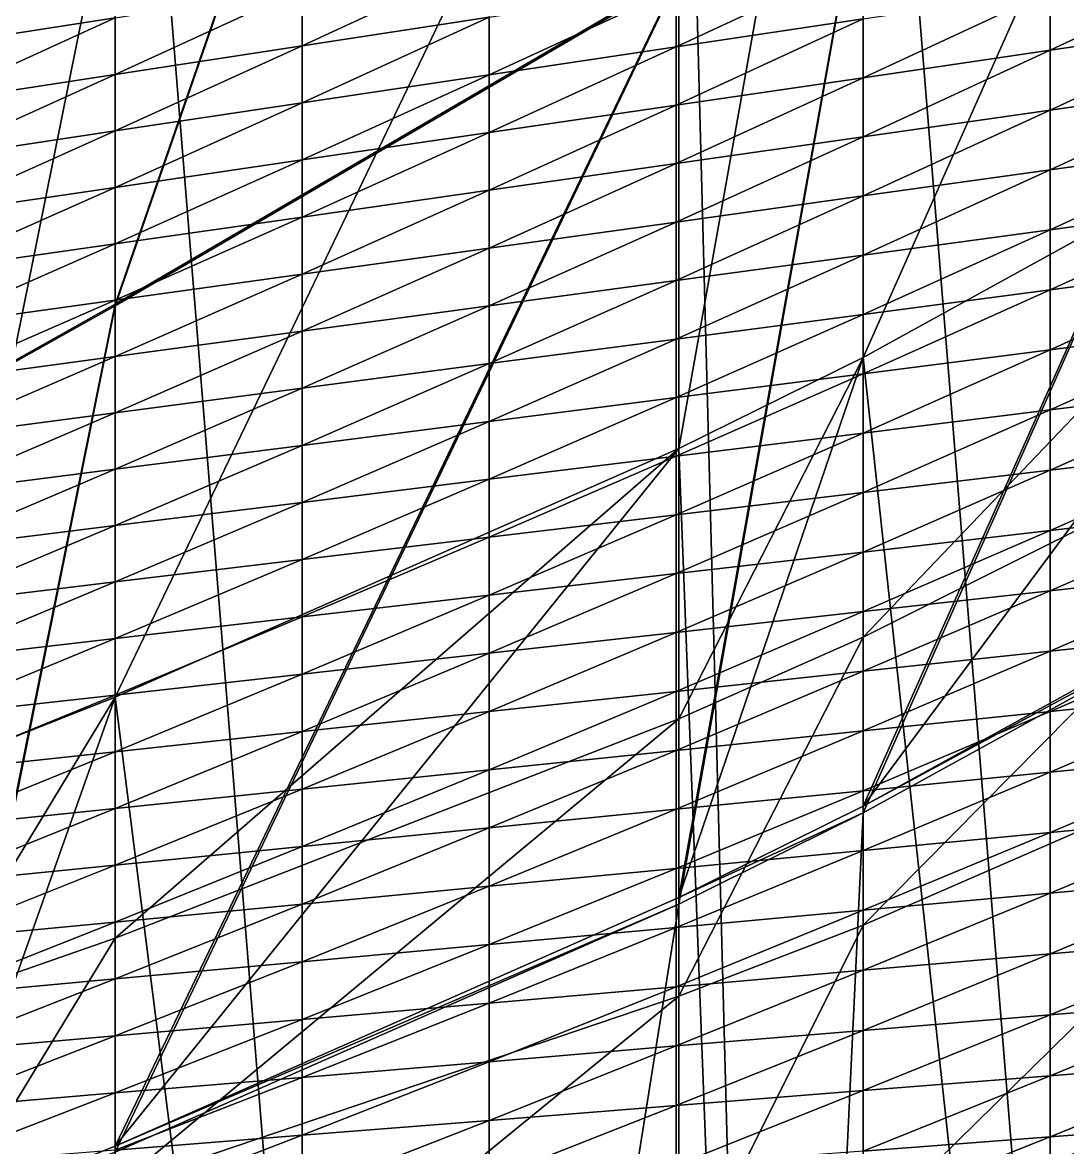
# Model space of a CAD drawing. Header units: metres. Extents: x -3 to 177, y -14 to 14.
# Drawn here: x 26.071 to 29.075, y 4.743 to 7.978 of the extents above; entities that cross this region are included whole.
import ezdxf

# ---------------------------------------------------------------- set-up
doc = ezdxf.new("R2010")
doc.units = ezdxf.units.M
for name, color, linetype, true_color in [('DB_5', 7, 'Continuous', 0x99866a), ('HOLD_5', 7, 'Continuous', 0xdf9582), ('HULL', 7, 'Continuous', 0x528ba5), ('PARTITION_5_P', 7, 'Continuous', 0xc9ac7a), ('WBT_5_P', 7, 'Continuous', 0x5891b3)]:
    doc.layers.add(name, color=color, linetype=linetype, true_color=true_color)

msp = doc.modelspace()

# ---------------------------------------------------------------- linework, layer by layer
at = {"layer": 'DB_5'}
for points in [[(28.4875, 6.2104, 1.4), (28.4875, 7.0151, 1.75), (30.1105, 7.9089, 1.75)], [(28.4875, 6.2104, 1.4), (30.1105, 7.9089, 1.75), (30.1105, 7.0243, 1.4)], [(28.4875, 7.0151, 1.75), (30.1105, -7.9089, 1.75), (30.1105, 7.9089, 1.75)], [(28.4875, 5.3827, 1.05), (28.4875, 6.2104, 1.4), (30.1105, 7.0243, 1.4)], [(28.4875, 5.3827, 1.05), (30.1105, 7.0243, 1.4), (30.1105, 6.09, 1.05)], [(27.9572, 5.9763, 1.4), (27.9572, 6.7528, 1.75), (28.4875, 7.0151, 1.75)], [(27.9572, 5.9763, 1.4), (28.4875, 7.0151, 1.75), (28.4875, 6.2104, 1.4)], [(27.9572, 6.7528, 1.75), (28.4875, -7.0151, 1.75), (28.4875, 7.0151, 1.75)], [(28.4875, 7.0151, 1.75), (28.4875, -7.0151, 1.75), (30.1105, -7.9089, 1.75)], [(26.3375, 5.3452, 1.4), (26.3375, 6.0386, 1.75), (27.9572, 6.7528, 1.75)], [(26.3375, 5.3452, 1.4), (27.9572, 6.7528, 1.75), (27.9572, 5.9763, 1.4)], [(26.3375, 6.0386, 1.75), (27.9572, -6.7528, 1.75), (27.9572, 6.7528, 1.75)], [(27.9572, 6.7528, 1.75), (27.9572, -6.7528, 1.75), (28.4875, -7.0151, 1.75)], [(27.9572, 5.1788, 1.05), (27.9572, 5.9763, 1.4), (28.4875, 6.2104, 1.4)], [(27.9572, 5.1788, 1.05), (28.4875, 6.2104, 1.4), (28.4875, 5.3827, 1.05)], [(28.4875, 4.4955, 0.7), (28.4875, 5.3827, 1.05), (30.1105, 6.09, 1.05)], [(28.4875, 4.4955, 0.7), (30.1105, 6.09, 1.05), (30.1105, 5.1135, 0.7)], [(25.804, 5.1598, 1.4), (25.804, 5.828, 1.75), (26.3375, 6.0386, 1.75)], [(25.804, 5.1598, 1.4), (26.3375, 6.0386, 1.75), (26.3375, 5.3452, 1.4)], [(25.804, 5.828, 1.75), (26.3375, -6.0386, 1.75), (26.3375, 6.0386, 1.75)], [(26.3375, 6.0386, 1.75), (26.3375, -6.0386, 1.75), (27.9572, -6.7528, 1.75)], [(26.3375, 4.6292, 1.05), (26.3375, 5.3452, 1.4), (27.9572, 5.9763, 1.4)], [(26.3375, 4.6292, 1.05), (27.9572, 5.9763, 1.4), (27.9572, 5.1788, 1.05)], [(25.804, 5.828, 1.75), (25.804, -5.828, 1.75), (26.3375, -6.0386, 1.75)], [(27.9572, 4.322, 0.7), (27.9572, 5.1788, 1.05), (28.4875, 5.3827, 1.05)], [(27.9572, 4.322, 0.7), (28.4875, 5.3827, 1.05), (28.4875, 4.4955, 0.7)], [(25.804, 4.4706, 1.05), (25.804, 5.1598, 1.4), (26.3375, 5.3452, 1.4)], [(25.804, 4.4706, 1.05), (26.3375, 5.3452, 1.4), (26.3375, 4.6292, 1.05)], [(26.3375, 3.8572, 0.7), (26.3375, 4.6292, 1.05), (27.9572, 5.1788, 1.05)], [(26.3375, 3.8572, 0.7), (27.9572, 5.1788, 1.05), (27.9572, 4.322, 0.7)], [(28.4875, 3.4976, 0.35), (28.4875, 4.4955, 0.7), (30.1105, 5.1135, 0.7)], [(28.4875, 3.4976, 0.35), (30.1105, 5.1135, 0.7), (30.1105, 3.9919, 0.35)]]:
    msp.add_3dface(points, dxfattribs=at)
at = {"layer": 'HOLD_5'}
for points in [[(26.3375, 7.1637, 3.0035), (26.3375, 11.4062, 5.7529), (27.9572, 11.8461, 5.7527)], [(26.3375, 7.1637, 3.0035), (27.9572, 11.8461, 5.7527), (27.9572, 8.1114, 3.0035)], [(25.804, 6.8651, 3.0035), (25.804, 11.2509, 5.753), (26.3375, 11.4062, 5.7529)], [(25.804, 6.8651, 3.0035), (26.3375, 11.4062, 5.7529), (26.3375, 7.1637, 3.0035)], [(25.804, 9.996, 14.6), (25.804, -9.996, 14.6), (26.3375, -9.996, 14.6)], [(25.804, 9.996, 14.6), (26.3375, -9.996, 14.6), (26.3375, 9.996, 14.6)], [(26.3375, 9.996, 14.6), (26.3375, -9.996, 14.6), (27.9572, -9.996, 14.6)], [(26.3375, 9.996, 14.6), (27.9572, -9.996, 14.6), (27.9572, 9.996, 14.6)], [(27.9572, 9.996, 14.6), (27.9572, -9.996, 14.6), (28.4875, -9.996, 14.6)], [(27.9572, 9.996, 14.6), (28.4875, -9.996, 14.6), (28.4875, 9.996, 14.6)], [(28.4875, 9.996, 14.6), (28.4875, -9.996, 14.6), (30.1105, -9.996, 14.6)], [(28.4875, 9.996, 14.6), (30.1105, -9.996, 14.6), (30.1105, 9.996, 14.6)], [(28.4875, 5.7053, 1.75), (28.4875, 8.4243, 3.0035), (30.1105, 9.3652, 3.0034)], [(28.4875, 5.7053, 1.75), (30.1105, 9.3652, 3.0034), (30.1105, 6.599, 1.75)], [(27.9572, 5.4432, 1.75), (27.9572, 8.1114, 3.0035), (28.4875, 8.4243, 3.0035)], [(27.9572, 5.4432, 1.75), (28.4875, 8.4243, 3.0035), (28.4875, 5.7053, 1.75)], [(26.3375, 4.7297, 1.75), (26.3375, 7.1637, 3.0035), (27.9572, 8.1114, 3.0035)], [(26.3375, 4.7297, 1.75), (27.9572, 8.1114, 3.0035), (27.9572, 5.4432, 1.75)], [(25.804, 4.5193, 1.75), (25.804, 6.8651, 3.0035), (26.3375, 7.1637, 3.0035)], [(25.804, 4.5193, 1.75), (26.3375, 7.1637, 3.0035), (26.3375, 4.7297, 1.75)], [(28.4875, -5.7053, 1.75), (28.4875, 5.7053, 1.75), (30.1105, 6.599, 1.75)], [(28.4875, -5.7053, 1.75), (30.1105, 6.599, 1.75), (30.1105, -6.599, 1.75)], [(27.9572, -5.4432, 1.75), (27.9572, 5.4432, 1.75), (28.4875, 5.7053, 1.75)], [(27.9572, -5.4432, 1.75), (28.4875, 5.7053, 1.75), (28.4875, -5.7053, 1.75)], [(26.3375, -4.7297, 1.75), (26.3375, 4.7297, 1.75), (27.9572, 5.4432, 1.75)], [(26.3375, -4.7297, 1.75), (27.9572, 5.4432, 1.75), (27.9572, -5.4432, 1.75)]]:
    msp.add_3dface(points, dxfattribs=at)
at = {"layer": 'HULL'}
for points in [[(25.8, 7.9076, 2.8674), (25.8, 8.0691, 2.9513), (26.3375, 8.1549, 2.8458)], [(25.8, 7.9076, 2.8674), (26.3375, 8.1549, 2.8458), (26.3375, 7.9917, 2.7631)], [(26.875, 7.9113, 2.5768), (26.875, 8.0759, 2.6587), (27.4125, 8.16, 2.5544)], [(26.875, 7.9113, 2.5768), (27.4125, 8.16, 2.5544), (27.4125, 7.9938, 2.4738)], [(27.95, 7.9081, 2.2918), (27.95, 8.0762, 2.3708), (28.4875, 8.1586, 2.2678)], [(27.95, 7.9081, 2.2918), (28.4875, 8.1586, 2.2678), (28.4875, 7.9888, 2.1902)], [(29.025, 7.898, 2.0121), (29.025, 8.0694, 2.0886), (29.5625, 8.1501, 1.987)], [(29.025, 7.898, 2.0121), (29.5625, 8.1501, 1.987), (29.5625, 7.9768, 1.9121)], [(26.3375, 7.8289, 2.6799), (26.3375, 7.9917, 2.7631), (26.875, 8.0759, 2.6587)], [(26.3375, 7.8289, 2.6799), (26.875, 8.0759, 2.6587), (26.875, 7.9113, 2.5768)], [(27.4125, 7.8274, 2.3934), (27.4125, 7.9938, 2.4738), (27.95, 8.0762, 2.3708)], [(27.4125, 7.8274, 2.3934), (27.95, 8.0762, 2.3708), (27.95, 7.9081, 2.2918)], [(28.4875, 7.8192, 2.1121), (28.4875, 7.9888, 2.1902), (29.025, 8.0694, 2.0886)], [(28.4875, 7.8192, 2.1121), (29.025, 8.0694, 2.0886), (29.025, 7.898, 2.0121)], [(25.8, 7.7465, 2.7829), (25.8, 7.9076, 2.8674), (26.3375, 7.9917, 2.7631)], [(25.8, 7.7465, 2.7829), (26.3375, 7.9917, 2.7631), (26.3375, 7.8289, 2.6799)], [(26.875, 7.7468, 2.4949), (26.875, 7.9113, 2.5768), (27.4125, 7.9938, 2.4738)], [(26.875, 7.7468, 2.4949), (27.4125, 7.9938, 2.4738), (27.4125, 7.8274, 2.3934)], [(27.95, 7.7404, 2.2121), (27.95, 7.9081, 2.2918), (28.4875, 7.9888, 2.1902)], [(27.95, 7.7404, 2.2121), (28.4875, 7.9888, 2.1902), (28.4875, 7.8192, 2.1121)], [(29.025, 7.7262, 1.9366), (29.025, 7.898, 2.0121), (29.5625, 7.9768, 1.9121)], [(29.025, 7.7262, 1.9366), (29.5625, 7.9768, 1.9121), (29.5625, 7.8031, 1.8384)], [(26.3375, 7.6661, 2.5965), (26.3375, 7.8289, 2.6799), (26.875, 7.9113, 2.5768)], [(26.3375, 7.6661, 2.5965), (26.875, 7.9113, 2.5768), (26.875, 7.7468, 2.4949)], [(27.4125, 7.6615, 2.3121), (27.4125, 7.8274, 2.3934), (27.95, 7.9081, 2.2918)], [(27.4125, 7.6615, 2.3121), (27.95, 7.9081, 2.2918), (27.95, 7.7404, 2.2121)], [(28.4875, 7.6493, 2.0348), (28.4875, 7.8192, 2.1121), (29.025, 7.898, 2.0121)], [(28.4875, 7.6493, 2.0348), (29.025, 7.898, 2.0121), (29.025, 7.7262, 1.9366)], [(25.8, 7.5854, 2.6981), (25.8, 7.7465, 2.7829), (26.3375, 7.8289, 2.6799)], [(25.8, 7.5854, 2.6981), (26.3375, 7.8289, 2.6799), (26.3375, 7.6661, 2.5965)], [(26.875, 7.5827, 2.4121), (26.875, 7.7468, 2.4949), (27.4125, 7.8274, 2.3934)], [(26.875, 7.5827, 2.4121), (27.4125, 7.8274, 2.3934), (27.4125, 7.6615, 2.3121)], [(27.95, 7.5724, 2.1331), (27.95, 7.7404, 2.2121), (28.4875, 7.8192, 2.1121)], [(27.95, 7.5724, 2.1331), (28.4875, 7.8192, 2.1121), (28.4875, 7.6493, 2.0348)], [(29.025, 7.5542, 1.8614), (29.025, 7.7262, 1.9366), (29.5625, 7.8031, 1.8384)], [(29.025, 7.5542, 1.8614), (29.5625, 7.8031, 1.8384), (29.5625, 7.6291, 1.765)], [(26.3375, 7.5039, 2.5121), (26.3375, 7.6661, 2.5965), (26.875, 7.7468, 2.4949)], [(26.3375, 7.5039, 2.5121), (26.875, 7.7468, 2.4949), (26.875, 7.5827, 2.4121)], [(27.4125, 7.4955, 2.2313), (27.4125, 7.6615, 2.3121), (27.95, 7.7404, 2.2121)], [(27.4125, 7.4955, 2.2313), (27.95, 7.7404, 2.2121), (27.95, 7.5724, 2.1331)], [(28.4875, 7.4793, 1.9578), (28.4875, 7.6493, 2.0348), (29.025, 7.7262, 1.9366)], [(28.4875, 7.4793, 1.9578), (29.025, 7.7262, 1.9366), (29.025, 7.5542, 1.8614)], [(25.8, 7.4251, 2.6121), (25.8, 7.5854, 2.6981), (26.3375, 7.6661, 2.5965)], [(25.8, 7.4251, 2.6121), (26.3375, 7.6661, 2.5965), (26.3375, 7.5039, 2.5121)], [(26.875, 7.4186, 2.3295), (26.875, 7.5827, 2.4121), (27.4125, 7.6615, 2.3121)], [(26.875, 7.4186, 2.3295), (27.4125, 7.6615, 2.3121), (27.4125, 7.4955, 2.2313)], [(27.95, 7.4043, 2.0541), (27.95, 7.5724, 2.1331), (28.4875, 7.6493, 2.0348)], [(27.95, 7.4043, 2.0541), (28.4875, 7.6493, 2.0348), (28.4875, 7.4793, 1.9578)], [(29.025, 7.382, 1.7869), (29.025, 7.5542, 1.8614), (29.5625, 7.6291, 1.765)], [(29.025, 7.382, 1.7869), (29.5625, 7.6291, 1.765), (29.5625, 7.4548, 1.6926)], [(26.3375, 7.3417, 2.4278), (26.3375, 7.5039, 2.5121), (26.875, 7.5827, 2.4121)], [(26.3375, 7.3417, 2.4278), (26.875, 7.5827, 2.4121), (26.875, 7.4186, 2.3295)], [(27.4125, 7.3294, 2.1505), (27.4125, 7.4955, 2.2313), (27.95, 7.5724, 2.1331)], [(27.4125, 7.3294, 2.1505), (27.95, 7.5724, 2.1331), (27.95, 7.4043, 2.0541)], [(28.4875, 7.3091, 1.8813), (28.4875, 7.4793, 1.9578), (29.025, 7.5542, 1.8614)], [(28.4875, 7.3091, 1.8813), (29.025, 7.5542, 1.8614), (29.025, 7.382, 1.7869)], [(25.8, 7.2648, 2.526), (25.8, 7.4251, 2.6121), (26.3375, 7.5039, 2.5121)], [(25.8, 7.2648, 2.526), (26.3375, 7.5039, 2.5121), (26.3375, 7.3417, 2.4278)], [(26.875, 7.2545, 2.2468), (26.875, 7.4186, 2.3295), (27.4125, 7.4955, 2.2313)], [(26.875, 7.2545, 2.2468), (27.4125, 7.4955, 2.2313), (27.4125, 7.3294, 2.1505)], [(27.95, 7.2362, 1.9756), (27.95, 7.4043, 2.0541), (28.4875, 7.4793, 1.9578)], [(27.95, 7.2362, 1.9756), (28.4875, 7.4793, 1.9578), (28.4875, 7.3091, 1.8813)], [(29.025, 7.2096, 1.7128), (29.025, 7.382, 1.7869), (29.5625, 7.4548, 1.6926)], [(29.025, 7.2096, 1.7128), (29.5625, 7.4548, 1.6926), (29.5625, 7.2804, 1.6207)], [(26.3375, 7.1796, 2.3432), (26.3375, 7.3417, 2.4278), (26.875, 7.4186, 2.3295)], [(26.3375, 7.1796, 2.3432), (26.875, 7.4186, 2.3295), (26.875, 7.2545, 2.2468)], [(27.4125, 7.1633, 2.0699), (27.4125, 7.3294, 2.1505), (27.95, 7.4043, 2.0541)], [(27.4125, 7.1633, 2.0699), (27.95, 7.4043, 2.0541), (27.95, 7.2362, 1.9756)], [(28.4875, 7.1388, 1.805), (28.4875, 7.3091, 1.8813), (29.025, 7.382, 1.7869)], [(28.4875, 7.1388, 1.805), (29.025, 7.382, 1.7869), (29.025, 7.2096, 1.7128)], [(25.8, 7.1046, 2.4396), (25.8, 7.2648, 2.526), (26.3375, 7.3417, 2.4278)], [(25.8, 7.1046, 2.4396), (26.3375, 7.3417, 2.4278), (26.3375, 7.1796, 2.3432)], [(26.875, 7.0904, 2.1642), (26.875, 7.2545, 2.2468), (27.4125, 7.3294, 2.1505)], [(26.875, 7.0904, 2.1642), (27.4125, 7.3294, 2.1505), (27.4125, 7.1633, 2.0699)], [(27.95, 7.068, 1.8972), (27.95, 7.2362, 1.9756), (28.4875, 7.3091, 1.8813)], [(27.95, 7.068, 1.8972), (28.4875, 7.3091, 1.8813), (28.4875, 7.1388, 1.805)], [(29.025, 7.037, 1.6393), (29.025, 7.2096, 1.7128), (29.5625, 7.2804, 1.6207)], [(29.025, 7.037, 1.6393), (29.5625, 7.2804, 1.6207), (29.5625, 7.1057, 1.5493)], [(26.3375, 7.0175, 2.2585), (26.3375, 7.1796, 2.3432), (26.875, 7.2545, 2.2468)], [(26.3375, 7.0175, 2.2585), (26.875, 7.2545, 2.2468), (26.875, 7.0904, 2.1642)], [(27.4125, 6.9972, 1.9894), (27.4125, 7.1633, 2.0699), (27.95, 7.2362, 1.9756)], [(27.4125, 6.9972, 1.9894), (27.95, 7.2362, 1.9756), (27.95, 7.068, 1.8972)], [(28.4875, 6.9683, 1.7292), (28.4875, 7.1388, 1.805), (29.025, 7.2096, 1.7128)], [(28.4875, 6.9683, 1.7292), (29.025, 7.2096, 1.7128), (29.025, 7.037, 1.6393)], [(25.8, 6.9446, 2.3529), (25.8, 7.1046, 2.4396), (26.3375, 7.1796, 2.3432)], [(25.8, 6.9446, 2.3529), (26.3375, 7.1796, 2.3432), (26.3375, 7.0175, 2.2585)], [(26.875, 6.9264, 2.0816), (26.875, 7.0904, 2.1642), (27.4125, 7.1633, 2.0699)], [(26.875, 6.9264, 2.0816), (27.4125, 7.1633, 2.0699), (27.4125, 6.9972, 1.9894)], [(27.95, 6.8997, 1.8191), (27.95, 7.068, 1.8972), (28.4875, 7.1388, 1.805)], [(27.95, 6.8997, 1.8191), (28.4875, 7.1388, 1.805), (28.4875, 6.9683, 1.7292)], [(26.3375, 6.8556, 2.1737), (26.3375, 7.0175, 2.2585), (26.875, 7.0904, 2.1642)], [(26.3375, 6.8556, 2.1737), (26.875, 7.0904, 2.1642), (26.875, 6.9264, 2.0816)], [(29.025, 6.8641, 1.5664), (29.025, 7.037, 1.6393), (29.5625, 7.1057, 1.5493)], [(29.025, 6.8641, 1.5664), (29.5625, 7.1057, 1.5493), (29.5625, 6.9306, 1.4789)], [(27.4125, 6.831, 1.9091), (27.4125, 6.9972, 1.9894), (27.95, 7.068, 1.8972)], [(27.4125, 6.831, 1.9091), (27.95, 7.068, 1.8972), (27.95, 6.8997, 1.8191)], [(28.4875, 6.7976, 1.654), (28.4875, 6.9683, 1.7292), (29.025, 7.037, 1.6393)], [(28.4875, 6.7976, 1.654), (29.025, 7.037, 1.6393), (29.025, 6.8641, 1.5664)], [(25.8, 6.7848, 2.2659), (25.8, 6.9446, 2.3529), (26.3375, 7.0175, 2.2585)], [(25.8, 6.7848, 2.2659), (26.3375, 7.0175, 2.2585), (26.3375, 6.8556, 2.1737)], [(26.875, 6.7623, 1.999), (26.875, 6.9264, 2.0816), (27.4125, 6.9972, 1.9894)], [(26.875, 6.7623, 1.999), (27.4125, 6.9972, 1.9894), (27.4125, 6.831, 1.9091)], [(27.95, 6.7311, 1.7416), (27.95, 6.8997, 1.8191), (28.4875, 6.9683, 1.7292)], [(27.95, 6.7311, 1.7416), (28.4875, 6.9683, 1.7292), (28.4875, 6.7976, 1.654)], [(26.3375, 6.6937, 2.089), (26.3375, 6.8556, 2.1737), (26.875, 6.9264, 2.0816)], [(26.3375, 6.6937, 2.089), (26.875, 6.9264, 2.0816), (26.875, 6.7623, 1.999)], [(29.025, 6.691, 1.4942), (29.025, 6.8641, 1.5664), (29.5625, 6.9306, 1.4789)], [(29.025, 6.691, 1.4942), (29.5625, 6.9306, 1.4789), (29.5625, 6.7553, 1.409)], [(27.4125, 6.6646, 1.8292), (27.4125, 6.831, 1.9091), (27.95, 6.8997, 1.8191)], [(27.4125, 6.6646, 1.8292), (27.95, 6.8997, 1.8191), (27.95, 6.7311, 1.7416)], [(28.4875, 6.6267, 1.5794), (28.4875, 6.7976, 1.654), (29.025, 6.8641, 1.5664)], [(28.4875, 6.6267, 1.5794), (29.025, 6.8641, 1.5664), (29.025, 6.691, 1.4942)], [(25.8, 6.625, 2.1789), (25.8, 6.7848, 2.2659), (26.3375, 6.8556, 2.1737)], [(25.8, 6.625, 2.1789), (26.3375, 6.8556, 2.1737), (26.3375, 6.6937, 2.089)], [(26.875, 6.5981, 1.9168), (26.875, 6.7623, 1.999), (27.4125, 6.831, 1.9091)], [(26.875, 6.5981, 1.9168), (27.4125, 6.831, 1.9091), (27.4125, 6.6646, 1.8292)], [(27.95, 6.5624, 1.6646), (27.95, 6.7311, 1.7416), (28.4875, 6.7976, 1.654)], [(27.95, 6.5624, 1.6646), (28.4875, 6.7976, 1.654), (28.4875, 6.6267, 1.5794)], [(26.3375, 6.5316, 2.0044), (26.3375, 6.6937, 2.089), (26.875, 6.7623, 1.999)], [(26.3375, 6.5316, 2.0044), (26.875, 6.7623, 1.999), (26.875, 6.5981, 1.9168)], [(27.4125, 6.4981, 1.7497), (27.4125, 6.6646, 1.8292), (27.95, 6.7311, 1.7416)], [(27.4125, 6.4981, 1.7497), (27.95, 6.7311, 1.7416), (27.95, 6.5624, 1.6646)], [(29.025, 6.5177, 1.4225), (29.025, 6.691, 1.4942), (29.5625, 6.7553, 1.409)], [(29.025, 6.5177, 1.4225), (29.5625, 6.7553, 1.409), (29.5625, 6.5798, 1.3397)], [(25.8, 6.4651, 2.092), (25.8, 6.625, 2.1789), (26.3375, 6.6937, 2.089)], [(25.8, 6.4651, 2.092), (26.3375, 6.6937, 2.089), (26.3375, 6.5316, 2.0044)], [(26.875, 6.4338, 1.8349), (26.875, 6.5981, 1.9168), (27.4125, 6.6646, 1.8292)], [(26.875, 6.4338, 1.8349), (27.4125, 6.6646, 1.8292), (27.4125, 6.4981, 1.7497)], [(28.4875, 6.4555, 1.5053), (28.4875, 6.6267, 1.5794), (29.025, 6.691, 1.4942)], [(28.4875, 6.4555, 1.5053), (29.025, 6.691, 1.4942), (29.025, 6.5177, 1.4225)], [(27.95, 6.3934, 1.5881), (27.95, 6.5624, 1.6646), (28.4875, 6.6267, 1.5794)], [(27.95, 6.3934, 1.5881), (28.4875, 6.6267, 1.5794), (28.4875, 6.4555, 1.5053)], [(26.3375, 6.3694, 1.9201), (26.3375, 6.5316, 2.0044), (26.875, 6.5981, 1.9168)], [(26.3375, 6.3694, 1.9201), (26.875, 6.5981, 1.9168), (26.875, 6.4338, 1.8349)], [(29.025, 6.3442, 1.3512), (29.025, 6.5177, 1.4225), (29.5625, 6.5798, 1.3397)], [(29.025, 6.3442, 1.3512), (29.5625, 6.5798, 1.3397), (29.5625, 6.4041, 1.2709)], [(27.4125, 6.3312, 1.6708), (27.4125, 6.4981, 1.7497), (27.95, 6.5624, 1.6646)], [(27.4125, 6.3312, 1.6708), (27.95, 6.5624, 1.6646), (27.95, 6.3934, 1.5881)], [(25.8, 6.3051, 2.0053), (25.8, 6.4651, 2.092), (26.3375, 6.5316, 2.0044)], [(25.8, 6.3051, 2.0053), (26.3375, 6.5316, 2.0044), (26.3375, 6.3694, 1.9201)], [(28.4875, 6.2842, 1.4315), (28.4875, 6.4555, 1.5053), (29.025, 6.5177, 1.4225)], [(28.4875, 6.2842, 1.4315), (29.025, 6.5177, 1.4225), (29.025, 6.3442, 1.3512)], [(26.875, 6.2691, 1.7536), (26.875, 6.4338, 1.8349), (27.4125, 6.4981, 1.7497)], [(26.875, 6.2691, 1.7536), (27.4125, 6.4981, 1.7497), (27.4125, 6.3312, 1.6708)], [(27.95, 6.2242, 1.5119), (27.95, 6.3934, 1.5881), (28.4875, 6.4555, 1.5053)], [(27.95, 6.2242, 1.5119), (28.4875, 6.4555, 1.5053), (28.4875, 6.2842, 1.4315)], [(26.3375, 6.207, 1.8364), (26.3375, 6.3694, 1.9201), (26.875, 6.4338, 1.8349)], [(26.3375, 6.207, 1.8364), (26.875, 6.4338, 1.8349), (26.875, 6.2691, 1.7536)], [(27.4125, 6.1643, 1.5922), (27.4125, 6.3312, 1.6708), (27.95, 6.3934, 1.5881)], [(27.4125, 6.1643, 1.5922), (27.95, 6.3934, 1.5881), (27.95, 6.2242, 1.5119)], [(29.025, 6.1705, 1.2802), (29.025, 6.3442, 1.3512), (29.5625, 6.4041, 1.2709)], [(29.025, 6.1705, 1.2802), (29.5625, 6.4041, 1.2709), (29.5625, 6.2283, 1.2022)], [(25.8, 6.1448, 1.9192), (25.8, 6.3051, 2.0053), (26.3375, 6.3694, 1.9201)], [(25.8, 6.1448, 1.9192), (26.3375, 6.3694, 1.9201), (26.3375, 6.207, 1.8364)], [(28.4875, 6.1126, 1.3583), (28.4875, 6.2842, 1.4315), (29.025, 6.3442, 1.3512)], [(28.4875, 6.1126, 1.3583), (29.025, 6.3442, 1.3512), (29.025, 6.1705, 1.2802)], [(26.875, 6.1043, 1.6726), (26.875, 6.2691, 1.7536), (27.4125, 6.3312, 1.6708)], [(26.875, 6.1043, 1.6726), (27.4125, 6.3312, 1.6708), (27.4125, 6.1643, 1.5922)], [(27.95, 6.0548, 1.4363), (27.95, 6.2242, 1.5119), (28.4875, 6.2842, 1.4315)], [(27.95, 6.0548, 1.4363), (28.4875, 6.2842, 1.4315), (28.4875, 6.1126, 1.3583)], [(26.3375, 6.0444, 1.7529), (26.3375, 6.207, 1.8364), (26.875, 6.2691, 1.7536)], [(26.3375, 6.0444, 1.7529), (26.875, 6.2691, 1.7536), (26.875, 6.1043, 1.6726)], [(27.4125, 5.997, 1.5143), (27.4125, 6.1643, 1.5922), (27.95, 6.2242, 1.5119)], [(27.4125, 5.997, 1.5143), (27.95, 6.2242, 1.5119), (27.95, 6.0548, 1.4363)], [(29.025, 5.9967, 1.2095), (29.025, 6.1705, 1.2802), (29.5625, 6.2283, 1.2022)], [(29.025, 5.9967, 1.2095), (29.5625, 6.2283, 1.2022), (29.5625, 6.0524, 1.1339)], [(25.8, 5.9844, 1.8332), (25.8, 6.1448, 1.9192), (26.3375, 6.207, 1.8364)], [(25.8, 5.9844, 1.8332), (26.3375, 6.207, 1.8364), (26.3375, 6.0444, 1.7529)], [(26.875, 5.9391, 1.5924), (26.875, 6.1043, 1.6726), (27.4125, 6.1643, 1.5922)], [(26.875, 5.9391, 1.5924), (27.4125, 6.1643, 1.5922), (27.4125, 5.997, 1.5143)], [(28.4875, 5.941, 1.2852), (28.4875, 6.1126, 1.3583), (29.025, 6.1705, 1.2802)], [(28.4875, 5.941, 1.2852), (29.025, 6.1705, 1.2802), (29.025, 5.9967, 1.2095)], [(26.3375, 5.8813, 1.6704), (26.3375, 6.0444, 1.7529), (26.875, 6.1043, 1.6726)], [(26.3375, 5.8813, 1.6704), (26.875, 6.1043, 1.6726), (26.875, 5.9391, 1.5924)], [(27.95, 5.8853, 1.3609), (27.95, 6.0548, 1.4363), (28.4875, 6.1126, 1.3583)], [(27.95, 5.8853, 1.3609), (28.4875, 6.1126, 1.3583), (28.4875, 5.941, 1.2852)], [(27.4125, 5.8296, 1.4366), (27.4125, 5.997, 1.5143), (27.95, 6.0548, 1.4363)], [(27.4125, 5.8296, 1.4366), (27.95, 6.0548, 1.4363), (27.95, 5.8853, 1.3609)], [(29.025, 5.8229, 1.1389), (29.025, 5.9967, 1.2095), (29.5625, 6.0524, 1.1339)], [(29.025, 5.8229, 1.1389), (29.5625, 6.0524, 1.1339), (29.5625, 5.8765, 1.0656)], [(25.8, 5.8234, 1.7484), (25.8, 5.9844, 1.8332), (26.3375, 6.0444, 1.7529)], [(25.8, 5.8234, 1.7484), (26.3375, 6.0444, 1.7529), (26.3375, 5.8813, 1.6704)], [(26.875, 5.7739, 1.5122), (26.875, 5.9391, 1.5924), (27.4125, 5.997, 1.5143)], [(26.875, 5.7739, 1.5122), (27.4125, 5.997, 1.5143), (27.4125, 5.8296, 1.4366)], [(28.4875, 5.7694, 1.2122), (28.4875, 5.941, 1.2852), (29.025, 5.9967, 1.2095)], [(28.4875, 5.7694, 1.2122), (29.025, 5.9967, 1.2095), (29.025, 5.8229, 1.1389)], [(26.3375, 5.7181, 1.5879), (26.3375, 5.8813, 1.6704), (26.875, 5.9391, 1.5924)], [(26.3375, 5.7181, 1.5879), (26.875, 5.9391, 1.5924), (26.875, 5.7739, 1.5122)], [(27.95, 5.7158, 1.2855), (27.95, 5.8853, 1.3609), (28.4875, 5.941, 1.2852)], [(27.95, 5.7158, 1.2855), (28.4875, 5.941, 1.2852), (28.4875, 5.7694, 1.2122)], [(25.8, 5.6624, 1.6636), (25.8, 5.8234, 1.7484), (26.3375, 5.8813, 1.6704)], [(25.8, 5.6624, 1.6636), (26.3375, 5.8813, 1.6704), (26.3375, 5.7181, 1.5879)], [(27.4125, 5.6622, 1.3588), (27.4125, 5.8296, 1.4366), (27.95, 5.8853, 1.3609)], [(27.4125, 5.6622, 1.3588), (27.95, 5.8853, 1.3609), (27.95, 5.7158, 1.2855)], [(29.025, 5.649, 1.0687), (29.025, 5.8229, 1.1389), (29.5625, 5.8765, 1.0656)], [(29.025, 5.649, 1.0687), (29.5625, 5.8765, 1.0656), (29.5625, 5.7004, 0.9978)], [(26.875, 5.6086, 1.4322), (26.875, 5.7739, 1.5122), (27.4125, 5.8296, 1.4366)], [(26.875, 5.6086, 1.4322), (27.4125, 5.8296, 1.4366), (27.4125, 5.6622, 1.3588)], [(28.4875, 5.5976, 1.1396), (28.4875, 5.7694, 1.2122), (29.025, 5.8229, 1.1389)], [(28.4875, 5.5976, 1.1396), (29.025, 5.8229, 1.1389), (29.025, 5.649, 1.0687)], [(26.3375, 5.555, 1.5055), (26.3375, 5.7181, 1.5879), (26.875, 5.7739, 1.5122)], [(26.3375, 5.555, 1.5055), (26.875, 5.7739, 1.5122), (26.875, 5.6086, 1.4322)], [(27.95, 5.5461, 1.2105), (27.95, 5.7158, 1.2855), (28.4875, 5.7694, 1.2122)], [(27.95, 5.5461, 1.2105), (28.4875, 5.7694, 1.2122), (28.4875, 5.5976, 1.1396)], [(25.8, 5.5014, 1.5788), (25.8, 5.6624, 1.6636), (26.3375, 5.7181, 1.5879)], [(25.8, 5.5014, 1.5788), (26.3375, 5.7181, 1.5879), (26.3375, 5.555, 1.5055)], [(27.4125, 5.4947, 1.2814), (27.4125, 5.6622, 1.3588), (27.95, 5.7158, 1.2855)], [(27.4125, 5.4947, 1.2814), (27.95, 5.7158, 1.2855), (27.95, 5.5461, 1.2105)], [(29.025, 5.4748, 0.999), (29.025, 5.649, 1.0687), (29.5625, 5.7004, 0.9978)], [(29.025, 5.4748, 0.999), (29.5625, 5.7004, 0.9978), (29.5625, 5.5241, 0.9304)], [(26.875, 5.4433, 1.3523), (26.875, 5.6086, 1.4322), (27.4125, 5.6622, 1.3588)], [(26.875, 5.4433, 1.3523), (27.4125, 5.6622, 1.3588), (27.4125, 5.4947, 1.2814)], [(28.4875, 5.4255, 1.0676), (28.4875, 5.5976, 1.1396), (29.025, 5.649, 1.0687)], [(28.4875, 5.4255, 1.0676), (29.025, 5.649, 1.0687), (29.025, 5.4748, 0.999)], [(26.3375, 5.3918, 1.4231), (26.3375, 5.555, 1.5055), (26.875, 5.6086, 1.4322)], [(26.3375, 5.3918, 1.4231), (26.875, 5.6086, 1.4322), (26.875, 5.4433, 1.3523)], [(27.95, 5.3761, 1.1362), (27.95, 5.5461, 1.2105), (28.4875, 5.5976, 1.1396)], [(27.95, 5.3761, 1.1362), (28.4875, 5.5976, 1.1396), (28.4875, 5.4255, 1.0676)], [(25.8, 5.3404, 1.494), (25.8, 5.5014, 1.5788), (26.3375, 5.555, 1.5055)], [(25.8, 5.3404, 1.494), (26.3375, 5.555, 1.5055), (26.3375, 5.3918, 1.4231)], [(27.4125, 5.3268, 1.2048), (27.4125, 5.4947, 1.2814), (27.95, 5.5461, 1.2105)], [(27.4125, 5.3268, 1.2048), (27.95, 5.5461, 1.2105), (27.95, 5.3761, 1.1362)], [(29.025, 5.3002, 0.9306), (29.025, 5.4748, 0.999), (29.5625, 5.5241, 0.9304)], [(29.025, 5.3002, 0.9306), (29.5625, 5.5241, 0.9304), (29.5625, 5.3473, 0.8645)], [(26.875, 5.2774, 1.2733), (26.875, 5.4433, 1.3523), (27.4125, 5.4947, 1.2814)], [(26.875, 5.2774, 1.2733), (27.4125, 5.4947, 1.2814), (27.4125, 5.3268, 1.2048)], [(28.4875, 5.253, 0.9966), (28.4875, 5.4255, 1.0676), (29.025, 5.4748, 0.999)], [(28.4875, 5.253, 0.9966), (29.025, 5.4748, 0.999), (29.025, 5.3002, 0.9306)], [(26.3375, 5.2281, 1.3419), (26.3375, 5.3918, 1.4231), (26.875, 5.4433, 1.3523)], [(26.3375, 5.2281, 1.3419), (26.875, 5.4433, 1.3523), (26.875, 5.2774, 1.2733)], [(27.95, 5.2058, 1.0627), (27.95, 5.3761, 1.1362), (28.4875, 5.4255, 1.0676)], [(27.95, 5.2058, 1.0627), (28.4875, 5.4255, 1.0676), (28.4875, 5.253, 0.9966)], [(25.8, 5.1787, 1.4105), (25.8, 5.3404, 1.494), (26.3375, 5.3918, 1.4231)], [(25.8, 5.1787, 1.4105), (26.3375, 5.3918, 1.4231), (26.3375, 5.2281, 1.3419)], [(27.4125, 5.1586, 1.1288), (27.4125, 5.3268, 1.2048), (27.95, 5.3761, 1.1362)], [(27.4125, 5.1586, 1.1288), (27.95, 5.3761, 1.1362), (27.95, 5.2058, 1.0627)], [(29.025, 5.1253, 0.8626), (29.025, 5.3002, 0.9306), (29.5625, 5.3473, 0.8645)], [(29.025, 5.1253, 0.8626), (29.5625, 5.3473, 0.8645), (29.5625, 5.1704, 0.7991)], [(26.875, 5.1115, 1.1948), (26.875, 5.2774, 1.2733), (27.4125, 5.3268, 1.2048)], [(26.875, 5.1115, 1.1948), (27.4125, 5.3268, 1.2048), (27.4125, 5.1586, 1.1288)], [(26.3375, 5.0643, 1.2609), (26.3375, 5.2281, 1.3419), (26.875, 5.2774, 1.2733)], [(26.3375, 5.0643, 1.2609), (26.875, 5.2774, 1.2733), (26.875, 5.1115, 1.1948)], [(28.4875, 5.0803, 0.9262), (28.4875, 5.253, 0.9966), (29.025, 5.3002, 0.9306)], [(28.4875, 5.0803, 0.9262), (29.025, 5.3002, 0.9306), (29.025, 5.1253, 0.8626)], [(27.95, 5.0353, 0.9897), (27.95, 5.2058, 1.0627), (28.4875, 5.253, 0.9966)], [(27.95, 5.0353, 0.9897), (28.4875, 5.253, 0.9966), (28.4875, 5.0803, 0.9262)], [(25.8, 5.0171, 1.3269), (25.8, 5.1787, 1.4105), (26.3375, 5.2281, 1.3419)], [(25.8, 5.0171, 1.3269), (26.3375, 5.2281, 1.3419), (26.3375, 5.0643, 1.2609)], [(27.4125, 4.9902, 1.0533), (27.4125, 5.1586, 1.1288), (27.95, 5.2058, 1.0627)], [(27.4125, 4.9902, 1.0533), (27.95, 5.2058, 1.0627), (27.95, 5.0353, 0.9897)], [(26.875, 4.9452, 1.1168), (26.875, 5.1115, 1.1948), (27.4125, 5.1586, 1.1288)], [(26.875, 4.9452, 1.1168), (27.4125, 5.1586, 1.1288), (27.4125, 4.9902, 1.0533)], [(29.025, 4.9498, 0.7966), (29.025, 5.1253, 0.8626), (29.5625, 5.1704, 0.7991)], [(29.025, 4.9498, 0.7966), (29.5625, 5.1704, 0.7991), (29.5625, 4.9927, 0.7357)], [(26.3375, 4.9002, 1.1804), (26.3375, 5.0643, 1.2609), (26.875, 5.1115, 1.1948)], [(26.3375, 4.9002, 1.1804), (26.875, 5.1115, 1.1948), (26.875, 4.9452, 1.1168)], [(28.4875, 4.907, 0.8574), (28.4875, 5.0803, 0.9262), (29.025, 5.1253, 0.8626)], [(28.4875, 4.907, 0.8574), (29.025, 5.1253, 0.8626), (29.025, 4.9498, 0.7966)], [(27.95, 4.8642, 0.9183), (27.95, 5.0353, 0.9897), (28.4875, 5.0803, 0.9262)], [(27.95, 4.8642, 0.9183), (28.4875, 5.0803, 0.9262), (28.4875, 4.907, 0.8574)], [(25.8, 4.8551, 1.244), (25.8, 5.0171, 1.3269), (26.3375, 5.0643, 1.2609)], [(25.8, 4.8551, 1.244), (26.3375, 5.0643, 1.2609), (26.3375, 4.9002, 1.1804)], [(27.4125, 4.8213, 0.9791), (27.4125, 4.9902, 1.0533), (27.95, 5.0353, 0.9897)], [(27.4125, 4.8213, 0.9791), (27.95, 5.0353, 0.9897), (27.95, 4.8642, 0.9183)], [(26.875, 4.7785, 1.04), (26.875, 4.9452, 1.1168), (27.4125, 4.9902, 1.0533)], [(26.875, 4.7785, 1.04), (27.4125, 4.9902, 1.0533), (27.4125, 4.8213, 0.9791)], [(29.025, 4.7738, 0.7321), (29.025, 4.9498, 0.7966), (29.5625, 4.9927, 0.7357)], [(29.025, 4.7738, 0.7321), (29.5625, 4.9927, 0.7357), (29.5625, 4.8144, 0.6741)], [(28.4875, 4.7332, 0.7901), (28.4875, 4.907, 0.8574), (29.025, 4.9498, 0.7966)], [(28.4875, 4.7332, 0.7901), (29.025, 4.9498, 0.7966), (29.025, 4.7738, 0.7321)], [(26.3375, 4.7357, 1.1008), (26.3375, 4.9002, 1.1804), (26.875, 4.9452, 1.1168)], [(26.3375, 4.7357, 1.1008), (26.875, 4.9452, 1.1168), (26.875, 4.7785, 1.04)], [(25.8, 4.6929, 1.1617), (25.8, 4.8551, 1.244), (26.3375, 4.9002, 1.1804)], [(25.8, 4.6929, 1.1617), (26.3375, 4.9002, 1.1804), (26.3375, 4.7357, 1.1008)], [(27.95, 4.6926, 0.8481), (27.95, 4.8642, 0.9183), (28.4875, 4.907, 0.8574)], [(27.95, 4.6926, 0.8481), (28.4875, 4.907, 0.8574), (28.4875, 4.7332, 0.7901)], [(27.4125, 4.652, 0.9061), (27.4125, 4.8213, 0.9791), (27.95, 4.8642, 0.9183)], [(27.4125, 4.652, 0.9061), (27.95, 4.8642, 0.9183), (27.95, 4.6926, 0.8481)], [(26.875, 4.6114, 0.9641), (26.875, 4.7785, 1.04), (27.4125, 4.8213, 0.9791)], [(26.875, 4.6114, 0.9641), (27.4125, 4.8213, 0.9791), (27.4125, 4.652, 0.9061)], [(29.025, 4.5974, 0.6685), (29.025, 4.7738, 0.7321), (29.5625, 4.8144, 0.6741)], [(29.025, 4.5974, 0.6685), (29.5625, 4.8144, 0.6741), (29.5625, 4.6357, 0.6134)], [(26.3375, 4.5708, 1.0221), (26.3375, 4.7357, 1.1008), (26.875, 4.7785, 1.04)], [(26.3375, 4.5708, 1.0221), (26.875, 4.7785, 1.04), (26.875, 4.6114, 0.9641)], [(28.4875, 4.559, 0.7237), (28.4875, 4.7332, 0.7901), (29.025, 4.7738, 0.7321)], [(28.4875, 4.559, 0.7237), (29.025, 4.7738, 0.7321), (29.025, 4.5974, 0.6685)]]:
    msp.add_3dface(points, dxfattribs=at)
at = {"layer": 'PARTITION_5_P'}
for points in [[(26.3375, 7.1679, 2.9965), (26.3375, 11.4123, 5.7471), (27.9572, 11.8526, 5.7473)], [(26.3375, 7.1679, 2.9965), (27.9572, 11.8526, 5.7473), (27.9572, 8.1158, 2.9965)], [(27.9572, 11.8461, 5.7527), (26.3375, 11.4062, 5.7529), (26.3375, 7.1637, 3.0035)], [(27.9572, 8.1114, 3.0035), (27.9572, 11.8461, 5.7527), (26.3375, 7.1637, 3.0035)], [(25.804, 6.8692, 2.9965), (25.804, 11.2569, 5.747), (26.3375, 11.4123, 5.7471)], [(25.804, 6.8692, 2.9965), (26.3375, 11.4123, 5.7471), (26.3375, 7.1679, 2.9965)], [(26.3375, 11.4062, 5.7529), (25.804, 11.2509, 5.753), (25.804, 6.8651, 3.0035)], [(26.3375, 7.1637, 3.0035), (26.3375, 11.4062, 5.7529), (25.804, 6.8651, 3.0035)], [(28.4875, 5.7249, 1.75), (28.4875, 8.4288, 2.9965), (30.1105, 9.3699, 2.9966)], [(28.4875, 5.7249, 1.75), (30.1105, 9.3699, 2.9966), (30.1105, 6.6188, 1.75)], [(30.1105, 9.3652, 3.0034), (28.4875, 8.4243, 3.0035), (28.4875, 5.7053, 1.75)], [(30.1105, 6.599, 1.75), (30.1105, 9.3652, 3.0034), (28.4875, 5.7053, 1.75)], [(27.9572, 5.4624, 1.75), (27.9572, 8.1158, 2.9965), (28.4875, 8.4288, 2.9965)], [(27.9572, 5.4624, 1.75), (28.4875, 8.4288, 2.9965), (28.4875, 5.7249, 1.75)], [(28.4875, 8.4243, 3.0035), (27.9572, 8.1114, 3.0035), (27.9572, 5.4432, 1.75)], [(28.4875, 5.7053, 1.75), (28.4875, 8.4243, 3.0035), (27.9572, 5.4432, 1.75)], [(26.3375, 4.7476, 1.75), (26.3375, 7.1679, 2.9965), (27.9572, 8.1158, 2.9965)], [(26.3375, 4.7476, 1.75), (27.9572, 8.1158, 2.9965), (27.9572, 5.4624, 1.75)], [(27.9572, 8.1114, 3.0035), (26.3375, 7.1637, 3.0035), (26.3375, 4.7297, 1.75)], [(27.9572, 5.4432, 1.75), (27.9572, 8.1114, 3.0035), (26.3375, 4.7297, 1.75)], [(25.804, 4.5367, 1.75), (25.804, 6.8692, 2.9965), (26.3375, 7.1679, 2.9965)], [(25.804, 4.5367, 1.75), (26.3375, 7.1679, 2.9965), (26.3375, 4.7476, 1.75)], [(26.3375, 7.1637, 3.0035), (25.804, 6.8651, 3.0035), (25.804, 4.5193, 1.75)], [(26.3375, 4.7297, 1.75), (26.3375, 7.1637, 3.0035), (25.804, 4.5193, 1.75)], [(28.4875, 5.7249, 1.75), (30.1105, 6.6188, 1.75), (30.1105, 6.599, 1.75)], [(28.4875, 5.7249, 1.75), (30.1105, 6.599, 1.75), (28.4875, 5.7053, 1.75)], [(27.9572, 5.4624, 1.75), (28.4875, 5.7249, 1.75), (28.4875, 5.7053, 1.75)], [(27.9572, 5.4624, 1.75), (28.4875, 5.7053, 1.75), (27.9572, 5.4432, 1.75)], [(26.3375, 4.7476, 1.75), (27.9572, 5.4624, 1.75), (27.9572, 5.4432, 1.75)], [(26.3375, 4.7476, 1.75), (27.9572, 5.4432, 1.75), (26.3375, 4.7297, 1.75)], [(25.804, 4.5367, 1.75), (26.3375, 4.7476, 1.75), (26.3375, 4.7297, 1.75)]]:
    msp.add_3dface(points, dxfattribs=at)
at = {"layer": 'WBT_5_P'}
for points in [[(26.3375, 11.4123, 5.7471), (26.3375, 7.1679, 2.9965), (27.9572, 11.8526, 5.7473)], [(26.3375, 7.1679, 2.9965), (27.9572, 8.1158, 2.9965), (27.9572, 11.8526, 5.7473)], [(25.804, 11.2569, 5.747), (25.804, 6.8692, 2.9965), (26.3375, 11.4123, 5.7471)], [(25.804, 6.8692, 2.9965), (26.3375, 7.1679, 2.9965), (26.3375, 11.4123, 5.7471)], [(28.4875, 7.0151, 1.75), (28.4875, 9.7266, 3), (30.1105, 10.6675, 3)], [(28.4875, 7.0151, 1.75), (30.1105, 10.6675, 3), (30.1105, 7.9089, 1.75)], [(27.9572, 6.7528, 1.75), (27.9572, 9.4136, 3), (28.4875, 9.7266, 3)], [(27.9572, 6.7528, 1.75), (28.4875, 9.7266, 3), (28.4875, 7.0151, 1.75)], [(26.3375, 6.0386, 1.75), (26.3375, 8.4658, 3), (27.9572, 9.4136, 3)], [(26.3375, 6.0386, 1.75), (27.9572, 9.4136, 3), (27.9572, 6.7528, 1.75)], [(28.4875, 8.4288, 2.9965), (28.4875, 5.7249, 1.75), (30.1105, 9.3699, 2.9966)], [(28.4875, 5.7249, 1.75), (30.1105, 6.6188, 1.75), (30.1105, 9.3699, 2.9966)], [(25.804, 5.828, 1.75), (25.804, 8.1671, 3), (26.3375, 8.4658, 3)], [(25.804, 5.828, 1.75), (26.3375, 8.4658, 3), (26.3375, 6.0386, 1.75)], [(27.9572, 8.1158, 2.9965), (27.9572, 5.4624, 1.75), (28.4875, 8.4288, 2.9965)], [(27.9572, 5.4624, 1.75), (28.4875, 5.7249, 1.75), (28.4875, 8.4288, 2.9965)], [(26.3375, 7.1679, 2.9965), (26.3375, 4.7476, 1.75), (27.9572, 8.1158, 2.9965)], [(26.3375, 4.7476, 1.75), (27.9572, 5.4624, 1.75), (27.9572, 8.1158, 2.9965)], [(28.4875, 5.7249, 1.75), (28.4875, 7.0151, 1.75), (30.1105, 7.9089, 1.75)], [(28.4875, 5.7249, 1.75), (30.1105, 7.9089, 1.75), (30.1105, 6.6188, 1.75)], [(25.804, 6.8692, 2.9965), (25.804, 4.5367, 1.75), (26.3375, 7.1679, 2.9965)], [(25.804, 4.5367, 1.75), (26.3375, 4.7476, 1.75), (26.3375, 7.1679, 2.9965)], [(27.9572, 5.4624, 1.75), (27.9572, 6.7528, 1.75), (28.4875, 7.0151, 1.75)], [(27.9572, 5.4624, 1.75), (28.4875, 7.0151, 1.75), (28.4875, 5.7249, 1.75)], [(26.3375, 4.7476, 1.75), (26.3375, 6.0386, 1.75), (27.9572, 6.7528, 1.75)], [(26.3375, 4.7476, 1.75), (27.9572, 6.7528, 1.75), (27.9572, 5.4624, 1.75)], [(25.804, 4.5367, 1.75), (25.804, 5.828, 1.75), (26.3375, 6.0386, 1.75)], [(25.804, 4.5367, 1.75), (26.3375, 6.0386, 1.75), (26.3375, 4.7476, 1.75)]]:
    msp.add_3dface(points, dxfattribs=at)

doc.saveas('drawing.dxf')
